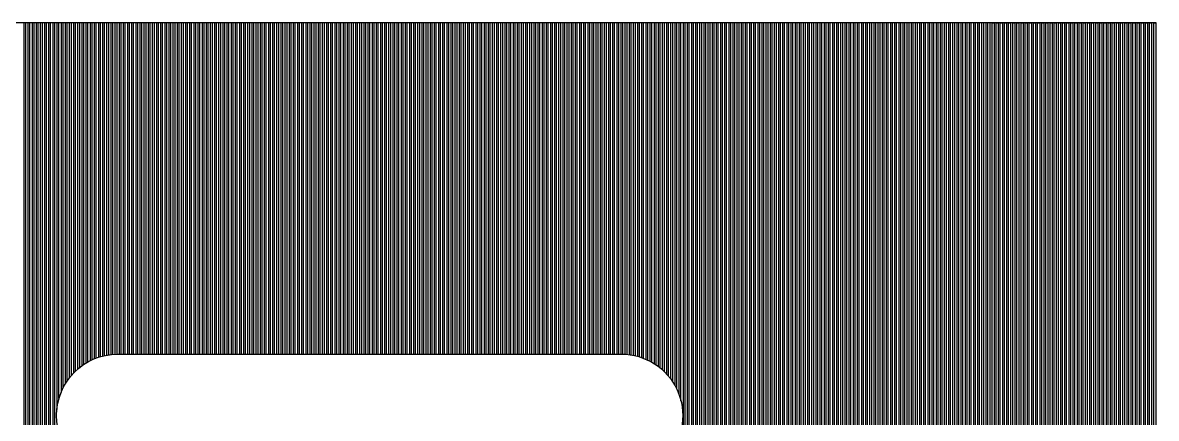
# Model space of a CAD drawing. Extents: x 0 to 12.1, y -9.4 to 0.1.
# Drawn here: x 1.389 to 2.777, y -0.419 to 0.065 of the extents above; entities that cross this region are included whole.
import ezdxf

# ---------------------------------------------------------------- set-up
doc = ezdxf.new("R2010")
doc.units = 0
doc.layers.get('0').update_dxf_attribs({"linetype": 'CONTINUOUS'})
doc.layers.add('Layer_1', color=7, linetype='CONTINUOUS')

msp = doc.modelspace()

# ---------------------------------------------------------------- linework, layer by layer
at = {"color": 7}
for points in [[(0.013095, 0.064725), (0.013095, -9.405507), (2.777273, -9.405507), (2.777273, 0.064725)], [(1.504996, -0.340934)]]:
    msp.add_lwpolyline(points, close=True, dxfattribs=at)
msp.add_lwpolyline([(1.504996, -0.340934), (2.122016, -0.340934)], dxfattribs=at)
for points in [[(1.430066, -0.415866), (1.430103, -0.374499), (1.463628, -0.340972), (1.504996, -0.340934)], [(2.122016, -0.340934), (2.151368, -0.340908), (2.178039, -0.358006), (2.190269, -0.38469)], [(2.190269, -0.38469), (2.202498, -0.411373), (2.19804, -0.442739), (2.178858, -0.464957)], [(1.504996, -0.490796), (1.463629, -0.490758), (1.430104, -0.457233), (1.430066, -0.415866)]]:
    msp.add_open_spline(points, degree=3, dxfattribs=at)
at = {"layer": 'Layer_1', "color": 4}
for points in [[(1.389775, 0.064725), (1.389775, -9.405495), (1.389775, -9.405495), (1.392315, -9.405495), (1.392315, -9.405495), (1.392315, 0.064725)], [(1.394855, 0.064725), (1.394855, -9.405495), (1.394855, -9.405495), (1.397395, -9.405495), (1.397395, -9.405495), (1.397395, 0.064725)], [(1.399935, 0.064725), (1.399935, -9.405495), (1.399935, -9.405495), (1.402475, -9.405495), (1.402475, -9.405495), (1.402475, 0.064725)], [(1.405015, 0.064725), (1.405015, -9.405495), (1.405015, -9.405495), (1.407555, -9.405495), (1.407555, -9.405495), (1.407555, 0.064725)], [(1.410095, 0.064725), (1.410095, -9.405495), (1.410095, -9.405495), (1.412635, -9.405495), (1.412635, -9.405495), (1.412635, 0.064725)], [(1.415175, 0.064725), (1.415175, -9.405495), (1.415175, -9.405495), (1.417715, -9.405495), (1.417715, -9.405495), (1.417715, 0.064725)], [(1.420255, 0.064725), (1.420255, -9.405495), (1.420255, -9.405495), (1.422795, -9.405495), (1.422795, -9.405495), (1.422795, 0.064725)], [(1.425335, 0.064725), (1.425335, -9.405495), (1.425335, -9.405495), (1.427875, -9.405495), (1.427875, -9.405495), (1.427875, 0.064725)], [(1.430415, 0.064725), (1.430415, -0.408636)], [(1.432955, -0.395242), (1.432955, 0.064725)], [(1.435495, 0.064725), (1.435495, -0.387861)], [(1.438035, -0.382253), (1.438035, 0.064725)], [(1.440575, 0.064725), (1.440575, -0.377622)], [(1.443115, -0.373645), (1.443115, 0.064725)], [(1.445655, 0.064725), (1.445655, -0.370152)], [(1.448195, -0.367036), (1.448195, 0.064725)], [(1.450735, 0.064725), (1.450735, -0.364229)], [(1.453275, -0.361686), (1.453275, 0.064725)], [(1.455815, 0.064725), (1.455815, -0.359367)], [(1.458355, -0.357251), (1.458355, 0.064725)], [(1.460895, 0.064725), (1.460895, -0.355313)], [(1.463435, -0.353538), (1.463435, 0.064725)], [(1.465975, 0.064725), (1.465975, -0.351912)], [(1.468515, -0.350426), (1.468515, 0.064725)], [(1.471055, 0.064725), (1.471055, -0.34907)], [(1.473595, -0.347836), (1.473595, 0.064725)], [(1.476135, 0.064725), (1.476135, -0.346716)], [(1.478675, -0.345707), (1.478675, 0.064725)], [(1.481215, 0.064725), (1.481215, -0.344805)], [(1.483755, -0.344005), (1.483755, 0.064725)], [(1.486295, 0.064725), (1.486295, -0.343302)], [(1.488835, -0.342695), (1.488835, 0.064725)], [(1.491375, 0.064725), (1.491375, -0.342179)], [(1.493915, -0.341757), (1.493915, 0.064725)], [(1.496455, 0.064725), (1.496455, -0.341422)], [(1.498995, -0.341176), (1.498995, 0.064725)], [(1.501535, 0.064725), (1.501535, -0.341016)], [(1.504075, -0.34094), (1.504075, 0.064725)], [(1.506615, 0.064725), (1.506615, -0.340934)], [(1.509155, -0.340934), (1.509155, 0.064725)], [(1.511695, 0.064725), (1.511695, -0.340934)], [(1.514235, -0.340934), (1.514235, 0.064725)], [(1.516775, 0.064725), (1.516775, -0.340934)], [(1.519315, -0.340934), (1.519315, 0.064725)], [(1.521855, 0.064725), (1.521855, -0.340934)], [(1.524395, -0.340934), (1.524395, 0.064725)], [(1.526935, 0.064725), (1.526935, -0.340934)], [(1.529475, -0.340934), (1.529475, 0.064725)], [(1.532015, 0.064725), (1.532015, -0.340934)], [(1.534555, -0.340934), (1.534555, 0.064725)], [(1.537095, 0.064725), (1.537095, -0.340934)], [(1.539635, -0.340934), (1.539635, 0.064725)], [(1.542175, 0.064725), (1.542175, -0.340934)], [(1.544715, -0.340934), (1.544715, 0.064725)], [(1.547255, 0.064725), (1.547255, -0.340934)], [(1.549795, -0.340934), (1.549795, 0.064725)], [(1.552335, 0.064725), (1.552335, -0.340934)], [(1.554875, -0.340934), (1.554875, 0.064725)], [(1.557415, 0.064725), (1.557415, -0.340934)], [(1.559955, -0.340934), (1.559955, 0.064725)], [(1.562495, 0.064725), (1.562495, -0.340934)], [(1.565035, -0.340934), (1.565035, 0.064725)], [(1.567575, 0.064725), (1.567575, -0.340934)], [(1.570115, -0.340934), (1.570115, 0.064725)], [(1.572655, 0.064725), (1.572655, -0.340934)], [(1.575195, -0.340934), (1.575195, 0.064725)], [(1.577735, 0.064725), (1.577735, -0.340934)], [(1.580275, -0.340934), (1.580275, 0.064725)], [(1.582815, 0.064725), (1.582815, -0.340934)], [(1.585355, -0.340934), (1.585355, 0.064725)], [(1.587895, 0.064725), (1.587895, -0.340934)], [(1.590435, -0.340934), (1.590435, 0.064725)], [(1.592975, 0.064725), (1.592975, -0.340934)], [(1.595515, -0.340934), (1.595515, 0.064725)], [(1.598055, 0.064725), (1.598055, -0.340934)], [(1.600595, -0.340934), (1.600595, 0.064725)], [(1.603135, 0.064725), (1.603135, -0.340934)], [(1.605675, -0.340934), (1.605675, 0.064725)], [(1.608215, 0.064725), (1.608215, -0.340934)], [(1.610755, -0.340934), (1.610755, 0.064725)], [(1.613295, 0.064725), (1.613295, -0.340934)], [(1.615835, -0.340934), (1.615835, 0.064725)], [(1.618375, 0.064725), (1.618375, -0.340934)], [(1.620915, -0.340934), (1.620915, 0.064725)], [(1.623455, 0.064725), (1.623455, -0.340934)], [(1.625995, -0.340934), (1.625995, 0.064725)], [(1.628535, 0.064725), (1.628535, -0.340934)], [(1.631075, -0.340934), (1.631075, 0.064725)], [(1.633615, 0.064725), (1.633615, -0.340934)], [(1.636155, -0.340934), (1.636155, 0.064725)], [(1.638695, 0.064725), (1.638695, -0.340934)], [(1.641235, -0.340934), (1.641235, 0.064725)], [(1.643775, 0.064725), (1.643775, -0.340934)], [(1.646315, -0.340934), (1.646315, 0.064725)], [(1.648855, 0.064725), (1.648855, -0.340934)], [(1.651395, -0.340934), (1.651395, 0.064725)], [(1.653935, 0.064725), (1.653935, -0.340934)], [(1.656475, -0.340934), (1.656475, 0.064725)], [(1.659015, 0.064725), (1.659015, -0.340934)], [(1.661555, -0.340934), (1.661555, 0.064725)], [(1.664095, 0.064725), (1.664095, -0.340934)], [(1.666635, -0.340934), (1.666635, 0.064725)], [(1.669175, 0.064725), (1.669175, -0.340934)], [(1.671715, -0.340934), (1.671715, 0.064725)], [(1.674255, 0.064725), (1.674255, -0.340934)], [(1.676795, -0.340934), (1.676795, 0.064725)], [(1.679335, 0.064725), (1.679335, -0.340934)], [(1.681875, -0.340934), (1.681875, 0.064725)], [(1.684415, 0.064725), (1.684415, -0.340934)], [(1.686955, -0.340934), (1.686955, 0.064725)], [(1.689495, 0.064725), (1.689495, -0.340934)], [(1.692035, -0.340934), (1.692035, 0.064725)], [(1.694575, 0.064725), (1.694575, -0.340934)], [(1.697115, -0.340934), (1.697115, 0.064725)], [(1.699655, 0.064725), (1.699655, -0.340934)], [(1.702195, -0.340934), (1.702195, 0.064725)], [(1.704735, 0.064725), (1.704735, -0.340934)], [(1.707275, -0.340934), (1.707275, 0.064725)], [(1.709815, 0.064725), (1.709815, -0.340934)], [(1.712355, -0.340934), (1.712355, 0.064725)], [(1.714895, 0.064725), (1.714895, -0.340934)], [(1.717435, -0.340934), (1.717435, 0.064725)], [(1.719975, 0.064725), (1.719975, -0.340934)], [(1.722515, -0.340934), (1.722515, 0.064725)], [(1.725055, 0.064725), (1.725055, -0.340934)], [(1.727595, -0.340934), (1.727595, 0.064725)], [(1.730135, 0.064725), (1.730135, -0.340934)], [(1.732675, -0.340934), (1.732675, 0.064725)], [(1.735215, 0.064725), (1.735215, -0.340934)], [(1.737755, -0.340934), (1.737755, 0.064725)], [(1.740296, 0.064725), (1.740296, -0.340934)], [(1.742836, -0.340934), (1.742836, 0.064725)], [(1.745376, 0.064725), (1.745376, -0.340934)], [(1.747916, -0.340934), (1.747916, 0.064725)], [(1.750456, 0.064725), (1.750456, -0.340934)], [(1.752996, -0.340934), (1.752996, 0.064725)], [(1.755536, 0.064725), (1.755536, -0.340934)], [(1.758076, -0.340934), (1.758076, 0.064725)], [(1.760616, 0.064725), (1.760616, -0.340934)], [(1.763156, -0.340934), (1.763156, 0.064725)], [(1.765696, 0.064725), (1.765696, -0.340934)], [(1.768236, -0.340934), (1.768236, 0.064725)], [(1.770776, 0.064725), (1.770776, -0.340934)], [(1.773316, -0.340934), (1.773316, 0.064725)], [(1.775856, 0.064725), (1.775856, -0.340934)], [(1.778396, -0.340934), (1.778396, 0.064725)], [(1.780936, 0.064725), (1.780936, -0.340934)], [(1.783476, -0.340934), (1.783476, 0.064725)], [(1.786016, 0.064725), (1.786016, -0.340934)], [(1.788556, -0.340934), (1.788556, 0.064725)], [(1.791096, 0.064725), (1.791096, -0.340934)], [(1.793636, -0.340934), (1.793636, 0.064725)], [(1.796176, 0.064725), (1.796176, -0.340934)], [(1.798716, -0.340934), (1.798716, 0.064725)], [(1.801256, 0.064725), (1.801256, -0.340934)], [(1.803796, -0.340934), (1.803796, 0.064725)], [(1.806336, 0.064725), (1.806336, -0.340934)], [(1.808876, -0.340934), (1.808876, 0.064725)], [(1.811416, 0.064725), (1.811416, -0.340934)], [(1.813956, -0.340934), (1.813956, 0.064725)], [(1.816496, 0.064725), (1.816496, -0.340934)], [(1.819036, -0.340934), (1.819036, 0.064725)], [(1.821576, 0.064725), (1.821576, -0.340934)], [(1.824116, -0.340934), (1.824116, 0.064725)], [(1.826656, 0.064725), (1.826656, -0.340934)], [(1.829196, -0.340934), (1.829196, 0.064725)], [(1.831736, 0.064725), (1.831736, -0.340934)], [(1.834276, -0.340934), (1.834276, 0.064725)], [(1.836816, 0.064725), (1.836816, -0.340934)], [(1.839356, -0.340934), (1.839356, 0.064725)], [(1.841896, 0.064725), (1.841896, -0.340934)], [(1.844436, -0.340934), (1.844436, 0.064725)], [(1.846976, 0.064725), (1.846976, -0.340934)], [(1.849516, -0.340934), (1.849516, 0.064725)], [(1.852056, 0.064725), (1.852056, -0.340934)], [(1.854596, -0.340934), (1.854596, 0.064725)], [(1.857136, 0.064725), (1.857136, -0.340934)], [(1.859676, -0.340934), (1.859676, 0.064725)], [(1.862216, 0.064725), (1.862216, -0.340934)], [(1.864756, -0.340934), (1.864756, 0.064725)], [(1.867296, 0.064725), (1.867296, -0.340934)], [(1.869836, -0.340934), (1.869836, 0.064725)], [(1.872376, 0.064725), (1.872376, -0.340934)], [(1.874916, -0.340934), (1.874916, 0.064725)], [(1.877456, 0.064725), (1.877456, -0.340934)], [(1.879996, -0.340934), (1.879996, 0.064725)], [(1.882536, 0.064725), (1.882536, -0.340934)], [(1.885076, -0.340934), (1.885076, 0.064725)], [(1.887616, 0.064725), (1.887616, -0.340934)], [(1.890156, -0.340934), (1.890156, 0.064725)], [(1.892696, 0.064725), (1.892696, -0.340934)], [(1.895236, -0.340934), (1.895236, 0.064725)], [(1.897776, 0.064725), (1.897776, -0.340934)], [(1.900316, -0.340934), (1.900316, 0.064725)], [(1.902856, 0.064725), (1.902856, -0.340934)], [(1.905396, -0.340934), (1.905396, 0.064725)], [(1.907936, 0.064725), (1.907936, -0.340934)], [(1.910476, -0.340934), (1.910476, 0.064725)], [(1.913016, 0.064725), (1.913016, -0.340934)], [(1.915556, -0.340934), (1.915556, 0.064725)], [(1.918096, 0.064725), (1.918096, -0.340934)], [(1.920636, -0.340934), (1.920636, 0.064725)], [(1.923176, 0.064725), (1.923176, -0.340934)], [(1.925716, -0.340934), (1.925716, 0.064725)], [(1.928256, 0.064725), (1.928256, -0.340934)], [(1.930796, -0.340934), (1.930796, 0.064725)], [(1.933336, 0.064725), (1.933336, -0.340934)], [(1.935876, -0.340934), (1.935876, 0.064725)], [(1.938416, 0.064725), (1.938416, -0.340934)], [(1.940956, -0.340934), (1.940956, 0.064725)], [(1.943496, 0.064725), (1.943496, -0.340934)], [(1.946036, -0.340934), (1.946036, 0.064725)], [(1.948576, 0.064725), (1.948576, -0.340934)], [(1.951116, -0.340934), (1.951116, 0.064725)], [(1.953656, 0.064725), (1.953656, -0.340934)], [(1.956196, -0.340934), (1.956196, 0.064725)], [(1.958736, 0.064725), (1.958736, -0.340934)], [(1.961276, -0.340934), (1.961276, 0.064725)], [(1.963816, 0.064725), (1.963816, -0.340934)], [(1.966356, -0.340934), (1.966356, 0.064725)], [(1.968896, 0.064725), (1.968896, -0.340934)], [(1.971436, -0.340934), (1.971436, 0.064725)], [(1.973976, 0.064725), (1.973976, -0.340934)], [(1.976516, -0.340934), (1.976516, 0.064725)], [(1.979056, 0.064725), (1.979056, -0.340934)], [(1.981596, -0.340934), (1.981596, 0.064725)], [(1.984136, 0.064725), (1.984136, -0.340934)], [(1.986676, -0.340934), (1.986676, 0.064725)], [(1.989216, 0.064725), (1.989216, -0.340934)], [(1.991756, -0.340934), (1.991756, 0.064725)], [(1.994296, 0.064725), (1.994296, -0.340934)], [(1.996836, -0.340934), (1.996836, 0.064725)], [(1.999376, 0.064725), (1.999376, -0.340934)], [(2.001916, -0.340934), (2.001916, 0.064725)], [(2.004456, 0.064725), (2.004456, -0.340934)], [(2.006996, -0.340934), (2.006996, 0.064725)], [(2.009536, 0.064725), (2.009536, -0.340934)], [(2.012076, -0.340934), (2.012076, 0.064725)], [(2.014616, 0.064725), (2.014616, -0.340934)], [(2.017156, -0.340934), (2.017156, 0.064725)], [(2.019696, 0.064725), (2.019696, -0.340934)], [(2.022236, -0.340934), (2.022236, 0.064725)], [(2.024776, 0.064725), (2.024776, -0.340934)], [(2.027316, -0.340934), (2.027316, 0.064725)], [(2.029856, 0.064725), (2.029856, -0.340934)], [(2.032396, -0.340934), (2.032396, 0.064725)], [(2.034936, 0.064725), (2.034936, -0.340934)], [(2.037476, -0.340934), (2.037476, 0.064725)], [(2.040016, 0.064725), (2.040016, -0.340934)], [(2.042556, -0.340934), (2.042556, 0.064725)], [(2.045096, 0.064725), (2.045096, -0.340934)], [(2.047636, -0.340934), (2.047636, 0.064725)], [(2.050176, 0.064725), (2.050176, -0.340934)], [(2.052716, -0.340934), (2.052716, 0.064725)], [(2.055256, 0.064725), (2.055256, -0.340934)], [(2.057796, -0.340934), (2.057796, 0.064725)], [(2.060336, 0.064725), (2.060336, -0.340934)], [(2.062876, -0.340934), (2.062876, 0.064725)], [(2.065416, 0.064725), (2.065416, -0.340934)], [(2.067956, -0.340934), (2.067956, 0.064725)], [(2.070496, 0.064725), (2.070496, -0.340934)], [(2.073036, -0.340934), (2.073036, 0.064725)], [(2.075576, 0.064725), (2.075576, -0.340934)], [(2.078116, -0.340934), (2.078116, 0.064725)], [(2.080656, 0.064725), (2.080656, -0.340934)], [(2.083196, -0.340934), (2.083196, 0.064725)], [(2.085736, 0.064725), (2.085736, -0.340934)], [(2.088276, -0.340934), (2.088276, 0.064725)], [(2.090816, 0.064725), (2.090816, -0.340934)], [(2.093356, -0.340934), (2.093356, 0.064725)], [(2.095896, 0.064725), (2.095896, -0.340934)], [(2.098436, -0.340934), (2.098436, 0.064725)], [(2.100976, 0.064725), (2.100976, -0.340934)], [(2.103516, -0.340934), (2.103516, 0.064725)], [(2.106056, 0.064725), (2.106056, -0.340934)], [(2.108596, -0.340934), (2.108596, 0.064725)], [(2.111136, 0.064725), (2.111136, -0.340934)], [(2.113676, -0.340934), (2.113676, 0.064725)], [(2.116216, 0.064725), (2.116216, -0.340934)], [(2.118756, -0.340934), (2.118756, 0.064725)], [(2.121296, 0.064725), (2.121296, -0.340934)], [(2.123836, -0.340955), (2.123836, 0.064725)], [(2.126376, 0.064725), (2.126376, -0.341056)], [(2.128916, -0.341244), (2.128916, 0.064725)], [(2.131456, 0.064725), (2.131456, -0.341521)], [(2.133996, -0.341884), (2.133996, 0.064725)], [(2.136536, 0.064725), (2.136536, -0.342337)], [(2.139076, -0.34288), (2.139076, 0.064725)], [(2.141616, 0.064725), (2.141616, -0.34352)], [(2.144156, -0.344252), (2.144156, 0.064725)], [(2.146696, 0.064725), (2.146696, -0.345085)], [(2.149236, -0.34602), (2.149236, 0.064725)], [(2.151776, 0.064725), (2.151776, -0.347061)], [(2.154316, -0.348212), (2.154316, 0.064725)], [(2.156856, 0.064725), (2.156856, -0.349482)], [(2.159396, -0.350874), (2.159396, 0.064725)], [(2.161936, 0.064725), (2.161936, -0.352398)], [(2.164476, -0.354064), (2.164476, 0.064725)], [(2.167016, 0.064725), (2.167016, -0.355882)], [(2.169556, -0.357869), (2.169556, 0.064725)], [(2.172096, 0.064725), (2.172096, -0.36004)], [(2.174636, -0.36242), (2.174636, 0.064725)], [(2.177176, 0.064725), (2.177176, -0.365039)], [(2.179716, -0.367932), (2.179716, 0.064725)], [(2.182256, 0.064725), (2.182256, -0.371158)], [(2.184796, -0.374793), (2.184796, 0.064725)], [(2.187336, 0.064725), (2.187336, -0.378953)], [(2.189876, -0.383848), (2.189876, 0.064725)], [(2.192416, 0.064725), (2.192416, -0.38988)], [(2.194956, -0.398171), (2.194956, 0.064725)], [(2.197496, 0.064725), (2.197496, -3.513197)], [(2.200036, -3.514213), (2.200036, 0.064725)], [(2.202576, 0.064725), (2.202576, -3.515356)], [(2.205116, -3.516626), (2.205116, 0.064725)], [(2.207656, 0.064725), (2.207656, -3.518023)], [(2.210196, -3.519522), (2.210196, 0.064725)], [(2.212736, 0.064725), (2.212736, -3.521198)], [(2.215276, -3.523002), (2.215276, 0.064725)], [(2.217816, 0.064725), (2.217816, -3.524983)], [(2.220356, -3.527142), (2.220356, 0.064725)], [(2.222896, 0.064725), (2.222896, -3.529504)], [(2.225436, -3.532095), (2.225436, 0.064725)], [(2.227976, 0.064725), (2.227976, -3.53499)], [(2.230516, -3.538165), (2.230516, 0.064725)], [(2.233056, 0.064725), (2.233056, -3.541772)], [(2.235596, -3.545887), (2.235596, 0.064725)], [(2.238136, 0.064725), (2.238136, -3.550688)], [(2.240676, -3.556606), (2.240676, 0.064725)], [(2.243216, 0.064725), (2.243216, -3.564658)], [(2.243216, -3.601564), (2.243216, -9.405495), (2.243216, -9.405495), (2.245756, -9.405495), (2.245756, -9.405495), (2.245756, 0.064725)], [(2.248296, 0.064725), (2.248296, -9.405495), (2.248296, -9.405495), (2.250836, -9.405495), (2.250836, -9.405495), (2.250836, 0.064725)], [(2.253376, 0.064725), (2.253376, -9.405495), (2.253376, -9.405495), (2.255916, -9.405495), (2.255916, -9.405495), (2.255916, 0.064725)], [(2.258456, 0.064725), (2.258456, -9.405495), (2.258456, -9.405495), (2.260996, -9.405495), (2.260996, -9.405495), (2.260996, 0.064725)], [(2.263536, 0.064725), (2.263536, -9.405495), (2.263536, -9.405495), (2.266076, -9.405495), (2.266076, -9.405495), (2.266076, 0.064725)], [(2.268616, 0.064725), (2.268616, -9.405495), (2.268616, -9.405495), (2.271156, -9.405495), (2.271156, -9.405495), (2.271156, 0.064725)], [(2.273696, 0.064725), (2.273696, -9.405495), (2.273696, -9.405495), (2.276236, -9.405495), (2.276236, -9.405495), (2.276236, 0.064725)], [(2.278776, 0.064725), (2.278776, -9.405495), (2.278776, -9.405495), (2.281316, -9.405495), (2.281316, -9.405495), (2.281316, 0.064725)], [(2.283856, 0.064725), (2.283856, -9.405495), (2.283856, -9.405495), (2.286396, -9.405495), (2.286396, -9.405495), (2.286396, 0.064725)], [(2.288936, 0.064725), (2.288936, -9.405495), (2.288936, -9.405495), (2.291476, -9.405495), (2.291476, -9.405495), (2.291476, 0.064725)], [(2.294016, 0.064725), (2.294016, -9.405495), (2.294016, -9.405495), (2.296556, -9.405495), (2.296556, -9.405495), (2.296556, 0.064725)], [(2.299096, 0.064725), (2.299096, -9.405495), (2.299096, -9.405495), (2.301636, -9.405495), (2.301636, -9.405495), (2.301636, 0.064725)], [(2.304176, 0.064725), (2.304176, -9.405495), (2.304176, -9.405495), (2.306716, -9.405495), (2.306716, -9.405495), (2.306716, 0.064725)], [(2.309256, 0.064725), (2.309256, -9.405495), (2.309256, -9.405495), (2.311796, -9.405495), (2.311796, -9.405495), (2.311796, 0.064725)], [(2.314336, 0.064725), (2.314336, -9.405495), (2.314336, -9.405495), (2.316876, -9.405495), (2.316876, -9.405495), (2.316876, 0.064725)], [(2.319416, 0.064725), (2.319416, -9.405495), (2.319416, -9.405495), (2.321956, -9.405495), (2.321956, -9.405495), (2.321956, 0.064725)], [(2.324496, 0.064725), (2.324496, -9.405495), (2.324496, -9.405495), (2.327036, -9.405495), (2.327036, -9.405495), (2.327036, 0.064725)], [(2.329576, 0.064725), (2.329576, -9.405495), (2.329576, -9.405495), (2.332116, -9.405495), (2.332116, -9.405495), (2.332116, 0.064725)], [(2.334656, 0.064725), (2.334656, -9.405495), (2.334656, -9.405495), (2.337196, -9.405495), (2.337196, -9.405495), (2.337196, 0.064725)], [(2.339736, 0.064725), (2.339736, -9.405495), (2.339736, -9.405495), (2.342276, -9.405495), (2.342276, -9.405495), (2.342276, 0.064725)], [(2.344816, 0.064725), (2.344816, -9.405495), (2.344816, -9.405495), (2.347356, -9.405495), (2.347356, -9.405495), (2.347356, 0.064725)], [(2.349896, 0.064725), (2.349896, -9.405495), (2.349896, -9.405495), (2.352436, -9.405495), (2.352436, -9.405495), (2.352436, 0.064725)], [(2.354976, 0.064725), (2.354976, -9.405495), (2.354976, -9.405495), (2.357516, -9.405495), (2.357516, -9.405495), (2.357516, 0.064725)], [(2.360056, 0.064725), (2.360056, -9.405495), (2.360056, -9.405495), (2.362596, -9.405495), (2.362596, -9.405495), (2.362596, 0.064725)], [(2.365136, 0.064725), (2.365136, -9.405495), (2.365136, -9.405495), (2.367676, -9.405495), (2.367676, -9.405495), (2.367676, 0.064725)], [(2.370216, 0.064725), (2.370216, -9.405495), (2.370216, -9.405495), (2.372756, -9.405495), (2.372756, -9.405495), (2.372756, 0.064725)], [(2.375296, 0.064725), (2.375296, -9.405495), (2.375296, -9.405495), (2.377836, -9.405495), (2.377836, -9.405495), (2.377836, 0.064725)], [(2.380376, 0.064725), (2.380376, -9.405495), (2.380376, -9.405495), (2.382916, -9.405495), (2.382916, -9.405495), (2.382916, 0.064725)], [(2.385456, 0.064725), (2.385456, -9.405495), (2.385456, -9.405495), (2.387996, -9.405495), (2.387996, -9.405495), (2.387996, 0.064725)], [(2.390536, 0.064725), (2.390536, -9.405495), (2.390536, -9.405495), (2.393076, -9.405495), (2.393076, -9.405495), (2.393076, 0.064725)], [(2.395616, 0.064725), (2.395616, -9.405495), (2.395616, -9.405495), (2.398156, -9.405495), (2.398156, -9.405495), (2.398156, 0.064725)], [(2.400696, 0.064725), (2.400696, -9.405495), (2.400696, -9.405495), (2.403236, -9.405495), (2.403236, -9.405495), (2.403236, 0.064725)], [(2.405776, 0.064725), (2.405776, -9.405495), (2.405776, -9.405495), (2.408316, -9.405495), (2.408316, -9.405495), (2.408316, 0.064725)], [(2.410856, 0.064725), (2.410856, -9.405495), (2.410856, -9.405495), (2.413396, -9.405495), (2.413396, -9.405495), (2.413396, 0.064725)], [(2.415936, 0.064725), (2.415936, -9.405495), (2.415936, -9.405495), (2.418476, -9.405495), (2.418476, -9.405495), (2.418476, 0.064725)], [(2.421016, 0.064725), (2.421016, -9.405495), (2.421016, -9.405495), (2.423556, -9.405495), (2.423556, -9.405495), (2.423556, 0.064725)], [(2.426096, 0.064725), (2.426096, -9.405495), (2.426096, -9.405495), (2.428636, -9.405495), (2.428636, -9.405495), (2.428636, 0.064725)], [(2.431176, 0.064725), (2.431176, -9.405495), (2.431176, -9.405495), (2.433716, -9.405495), (2.433716, -9.405495), (2.433716, 0.064725)], [(2.436256, 0.064725), (2.436256, -9.405495), (2.436256, -9.405495), (2.438796, -9.405495), (2.438796, -9.405495), (2.438796, 0.064725)], [(2.441336, 0.064725), (2.441336, -9.405495), (2.441336, -9.405495), (2.443876, -9.405495), (2.443876, -9.405495), (2.443876, 0.064725)], [(2.446416, 0.064725), (2.446416, -9.405495), (2.446416, -9.405495), (2.448956, -9.405495), (2.448956, -9.405495), (2.448956, 0.064725)], [(2.451496, 0.064725), (2.451496, -9.405495), (2.451496, -9.405495), (2.454036, -9.405495), (2.454036, -9.405495), (2.454036, 0.064725)], [(2.456576, 0.064725), (2.456576, -9.405495), (2.456576, -9.405495), (2.459116, -9.405495), (2.459116, -9.405495), (2.459116, 0.064725)], [(2.461656, 0.064725), (2.461656, -9.405495), (2.461656, -9.405495), (2.464196, -9.405495), (2.464196, -9.405495), (2.464196, 0.064725)], [(2.466736, 0.064725), (2.466736, -9.405495), (2.466736, -9.405495), (2.469276, -9.405495), (2.469276, -9.405495), (2.469276, 0.064725)], [(2.471816, 0.064725), (2.471816, -9.405495), (2.471816, -9.405495), (2.474356, -9.405495), (2.474356, -9.405495), (2.474356, 0.064725)], [(2.476896, 0.064725), (2.476896, -9.405495), (2.476896, -9.405495), (2.479436, -9.405495), (2.479436, -9.405495), (2.479436, 0.064725)], [(2.481976, 0.064725), (2.481976, -9.405495), (2.481976, -9.405495), (2.484516, -9.405495), (2.484516, -9.405495), (2.484516, 0.064725)], [(2.487056, 0.064725), (2.487056, -9.405495), (2.487056, -9.405495), (2.489596, -9.405495), (2.489596, -9.405495), (2.489596, 0.064725)], [(2.492136, 0.064725), (2.492136, -9.405495), (2.492136, -9.405495), (2.494676, -9.405495), (2.494676, -9.405495), (2.494676, 0.064725)], [(2.497216, 0.064725), (2.497216, -9.405495), (2.497216, -9.405495), (2.499756, -9.405495), (2.499756, -9.405495), (2.499756, 0.064725)], [(2.502296, 0.064725), (2.502296, -9.405495), (2.502296, -9.405495), (2.504836, -9.405495), (2.504836, -9.405495), (2.504836, 0.064725)], [(2.507376, 0.064725), (2.507376, -9.405495), (2.507376, -9.405495), (2.509916, -9.405495), (2.509916, -9.405495), (2.509916, 0.064725)], [(2.512456, 0.064725), (2.512456, -9.405495), (2.512456, -9.405495), (2.514996, -9.405495), (2.514996, -9.405495), (2.514996, 0.064725)], [(2.517536, 0.064725), (2.517536, -9.405495), (2.517536, -9.405495), (2.520076, -9.405495), (2.520076, -9.405495), (2.520076, 0.064725)], [(2.522616, 0.064725), (2.522616, -9.405495), (2.522616, -9.405495), (2.525156, -9.405495), (2.525156, -9.405495), (2.525156, 0.064725)], [(2.527696, 0.064725), (2.527696, -9.405495), (2.527696, -9.405495), (2.530236, -9.405495), (2.530236, -9.405495), (2.530236, 0.064725)], [(2.532776, 0.064725), (2.532776, -9.405495), (2.532776, -9.405495), (2.535316, -9.405495), (2.535316, -9.405495), (2.535316, 0.064725)], [(2.537856, 0.064725), (2.537856, -9.405495), (2.537856, -9.405495), (2.540409, -9.405495), (2.540409, -9.405495), (2.540409, 0.064725)], [(2.542949, 0.064725), (2.542949, -9.405495), (2.542949, -9.405495), (2.545489, -9.405495), (2.545489, -9.405495), (2.545489, 0.064725)], [(2.548029, 0.064725), (2.548029, -9.405495), (2.548029, -9.405495), (2.550569, -9.405495), (2.550569, -9.405495), (2.550569, 0.064725)], [(2.553109, 0.064725), (2.553109, -9.405495), (2.553109, -9.405495), (2.555649, -9.405495), (2.555649, -9.405495), (2.555649, 0.064725)], [(2.558189, 0.064725), (2.558189, -9.405495), (2.558189, -9.405495), (2.560729, -9.405495), (2.560729, -9.405495), (2.560729, 0.064725)], [(2.563269, 0.064725), (2.563269, -9.405495), (2.563269, -9.405495), (2.565809, -9.405495), (2.565809, -9.405495), (2.565809, 0.064725)], [(2.568349, 0.064725), (2.568349, -9.405495), (2.568349, -9.405495), (2.570889, -9.405495), (2.570889, -9.405495), (2.570889, 0.064725)], [(2.573429, 0.064725), (2.573429, -9.405495)], [(2.575969, -9.405495), (2.575969, 0.064725), (2.575969, 0.064725), (2.578509, 0.064725), (2.578509, 0.064725), (2.578509, -9.405495)], [(2.581049, -9.405495), (2.581049, 0.064725), (2.581049, 0.064725), (2.583589, 0.064725), (2.583589, 0.064725), (2.583589, -9.405495)], [(2.586129, -9.405495), (2.586129, 0.064725), (2.586129, 0.064725), (2.588669, 0.064725), (2.588669, 0.064725), (2.588669, -9.405495)], [(2.591209, -9.405495), (2.591209, 0.064725), (2.591209, 0.064725), (2.593749, 0.064725), (2.593749, 0.064725), (2.593749, -9.405495)], [(2.596289, -9.405495), (2.596289, 0.064725), (2.596289, 0.064725), (2.598829, 0.064725), (2.598829, 0.064725), (2.598829, -9.405495)], [(2.601369, -9.405495), (2.601369, 0.064725), (2.601369, 0.064725), (2.603909, 0.064725), (2.603909, 0.064725), (2.603909, -9.405495)], [(2.606449, -9.405495), (2.606449, 0.064725), (2.606449, 0.064725), (2.608989, 0.064725), (2.608989, 0.064725), (2.608989, -9.405495)], [(2.611529, -9.405495), (2.611529, 0.064725), (2.611529, 0.064725), (2.614069, 0.064725), (2.614069, 0.064725), (2.614069, -9.405495)], [(2.616609, -9.405495), (2.616609, 0.064725), (2.616609, 0.064725), (2.619149, 0.064725), (2.619149, 0.064725), (2.619149, -9.405495)], [(2.621689, -9.405495), (2.621689, 0.064725), (2.621689, 0.064725), (2.624229, 0.064725), (2.624229, 0.064725), (2.624229, -9.405495)], [(2.626769, -9.405495), (2.626769, 0.064725), (2.626769, 0.064725), (2.629309, 0.064725), (2.629309, 0.064725), (2.629309, -9.405495)], [(2.631849, -9.405495), (2.631849, 0.064725), (2.631849, 0.064725), (2.634389, 0.064725), (2.634389, 0.064725), (2.634389, -9.405495)], [(2.636929, -9.405495), (2.636929, 0.064725), (2.636929, 0.064725), (2.639469, 0.064725), (2.639469, 0.064725), (2.639469, -9.405495)], [(2.642009, -9.405495), (2.642009, 0.064725), (2.642009, 0.064725), (2.644549, 0.064725), (2.644549, 0.064725), (2.644549, -9.405495)], [(2.647089, -9.405495), (2.647089, 0.064725), (2.647089, 0.064725), (2.649629, 0.064725), (2.649629, 0.064725), (2.649629, -9.405495)], [(2.652169, -9.405495), (2.652169, 0.064725), (2.652169, 0.064725), (2.654709, 0.064725), (2.654709, 0.064725), (2.654709, -9.405495)], [(2.657249, -9.405495), (2.657249, 0.064725), (2.657249, 0.064725), (2.659789, 0.064725), (2.659789, 0.064725), (2.659789, -9.405495)], [(2.662329, -9.405495), (2.662329, 0.064725), (2.662329, 0.064725), (2.664869, 0.064725), (2.664869, 0.064725), (2.664869, -9.405495)], [(2.667409, -9.405495), (2.667409, 0.064725), (2.667409, 0.064725), (2.669949, 0.064725), (2.669949, 0.064725), (2.669949, -9.405495)], [(2.672489, -9.405495), (2.672489, 0.064725), (2.672489, 0.064725), (2.675029, 0.064725), (2.675029, 0.064725), (2.675029, -9.405495)], [(2.677569, -9.405495), (2.677569, 0.064725), (2.677569, 0.064725), (2.680109, 0.064725), (2.680109, 0.064725), (2.680109, -9.405495)], [(2.682649, -9.405495), (2.682649, 0.064725), (2.682649, 0.064725), (2.685189, 0.064725), (2.685189, 0.064725), (2.685189, -9.405495)], [(2.687729, -9.405495), (2.687729, 0.064725), (2.687729, 0.064725), (2.690269, 0.064725), (2.690269, 0.064725), (2.690269, -9.405495)], [(2.692809, -9.405495), (2.692809, 0.064725), (2.692809, 0.064725), (2.695349, 0.064725), (2.695349, 0.064725), (2.695349, -9.405495)], [(2.697889, -9.405495), (2.697889, 0.064725), (2.697889, 0.064725), (2.700429, 0.064725), (2.700429, 0.064725), (2.700429, -9.405495)], [(2.702969, -9.405495), (2.702969, 0.064725), (2.702969, 0.064725), (2.705509, 0.064725), (2.705509, 0.064725), (2.705509, -9.405495)], [(2.708049, -9.405495), (2.708049, 0.064725), (2.708049, 0.064725), (2.710589, 0.064725), (2.710589, 0.064725), (2.710589, -9.405495)], [(2.713129, -9.405495), (2.713129, 0.064725), (2.713129, 0.064725), (2.715669, 0.064725), (2.715669, 0.064725), (2.715669, -9.405495)], [(2.718209, -9.405495), (2.718209, 0.064725), (2.718209, 0.064725), (2.720749, 0.064725), (2.720749, 0.064725), (2.720749, -9.405495)], [(2.723289, -9.405495), (2.723289, 0.064725), (2.723289, 0.064725), (2.725829, 0.064725), (2.725829, 0.064725), (2.725829, -9.405495)], [(2.728369, -9.405495), (2.728369, 0.064725), (2.728369, 0.064725), (2.730909, 0.064725), (2.730909, 0.064725), (2.730909, -9.405495)], [(2.733449, -9.405495), (2.733449, 0.064725), (2.733449, 0.064725), (2.735989, 0.064725), (2.735989, 0.064725), (2.735989, -9.405495)], [(2.738529, -9.405495), (2.738529, 0.064725), (2.738529, 0.064725), (2.741069, 0.064725), (2.741069, 0.064725), (2.741069, -9.405495)], [(2.743609, -9.405495), (2.743609, 0.064725), (2.743609, 0.064725), (2.746149, 0.064725), (2.746149, 0.064725), (2.746149, -9.405495)], [(2.748689, -9.405495), (2.748689, 0.064725), (2.748689, 0.064725), (2.751229, 0.064725), (2.751229, 0.064725), (2.751229, -9.405495)], [(2.753769, -9.405495), (2.753769, 0.064725), (2.753769, 0.064725), (2.756309, 0.064725), (2.756309, 0.064725), (2.756309, -9.405495)], [(2.758849, -9.405495), (2.758849, 0.064725), (2.758849, 0.064725), (2.761389, 0.064725), (2.761389, 0.064725), (2.761389, -9.405495)], [(2.763929, -9.405495), (2.763929, 0.064725), (2.763929, 0.064725), (2.766469, 0.064725), (2.766469, 0.064725), (2.766469, -9.405495)], [(2.769009, -9.405495), (2.769009, 0.064725), (2.769009, 0.064725), (2.771549, 0.064725), (2.771549, 0.064725), (2.771549, -9.405495)], [(2.774089, -9.405495), (2.774089, 0.064725), (2.774089, 0.064725), (2.776629, 0.064725), (2.776629, 0.064725), (2.776629, -9.405495)]]:
    msp.add_lwpolyline(points, dxfattribs=at)

doc.saveas('drawing.dxf')
